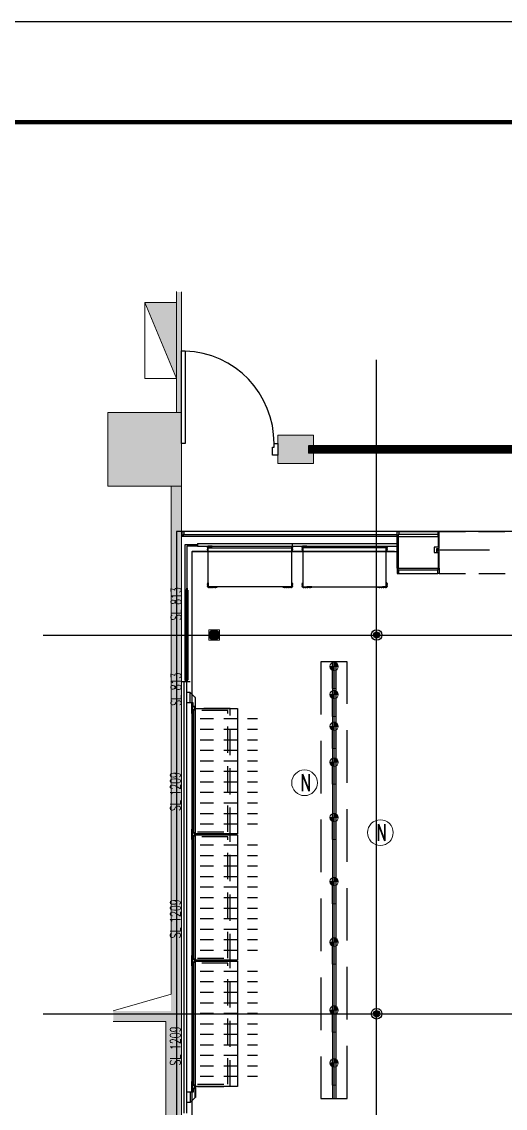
# Model space of a CAD drawing. Header units: millimetres. Extents: x 5896 to 6381, y 4295 to 4378.
# Drawn here: x 6059.89 to 6064.49, y 4313.7 to 4324.03 of the extents above; entities that cross this region are included whole.
import ezdxf

# ---------------------------------------------------------------- set-up
doc = ezdxf.new("R2010")
doc.units = ezdxf.units.MM
for name, pattern in [('DASHED', [0.75, 0.5, -0.25]), ('HIDDEN', [0.375, 0.25, -0.125]), ('NASCOSTA', [0.375, 0.25, -0.125]), ('NASCOSTA2', [0.1875, 0.125, -0.0625]), ('PHANTOM2', [1.25, 0.625, -0.125, 0.125, -0.125, 0.125, -0.125]), ('TRATTEGGIATA', [0.75, 0.5, -0.25])]:
    doc.linetypes.add(name, pattern=pattern)
for name, color, linetype in [('1_AVT', 1, 'Continuous'), ('A-GLAZING', 2, 'Continuous'), ('ax-arredo piani', 2, 'Continuous'), ('ax-arredo piani rossi', 1, 'Continuous'), ('ax-arredo proiezioni', 1, 'NASCOSTA'), ('ax-arredo sez', 6, 'Continuous'), ('AX-proiez vestiti', 1, 'NASCOSTA2'), ('GA_X DIM', 8, 'Continuous'), ('Pareti02', 3, 'Continuous'), ('proiezioni', 2, 'NASCOSTA'), ('R-PIANI', 6, 'Continuous'), ('R-PROIEZIONI', 2, 'NASCOSTA'), ('sezioni 02', 3, 'Continuous'), ('Urban', 6, 'Continuous'), ('VITI', 1, 'Continuous'), ('图框', 254, 'Continuous'), ('消防', 5, 'Continuous')]:
    doc.layers.add(name, color=color, linetype=linetype)
for name, color, linetype, true_color in [('LD_beam', 7, 'DASHED', 0x7ec8c8), ('LD_track', 7, 'Continuous', 0x7ec8c8), ('PROIEZ-FASCIONE', 7, 'TRATTEGGIATA', 0xb4b08e)]:
    doc.layers.add(name, color=color, linetype=linetype, true_color=true_color)
doc.layers.add('LD_def-points', color=11, linetype='Continuous', lineweight=5, plot=False)
for name, color, linetype, lineweight, true_color in [('LD_light', 7, 'Continuous', 5, 0xf00000), ('LD_N', 7, 'Continuous', 9, 0x41c62a), ('R-HATCH', 7, 'Continuous', 9, 0xbababa), ('R-WALL', 7, 'Continuous', 9, 0xbababa)]:
    doc.layers.add(name, color=color, linetype=linetype, lineweight=lineweight, true_color=true_color)
doc.layers.add('R-BORDER', color=7, linetype='PHANTOM2', true_color=0xdb0000, plot=False)
doc.layers.add('R-PLANT', color=1, linetype='Continuous', lineweight=9)
doc.styles.add('SIMPLEX', font='SIMPLEX.SHX', dxfattribs={"width": 0.65})

# ---------------------------------------------------------------- blocks, each defined once
blk = doc.blocks.new('f')
at = {"layer": 'LD_light', "lineweight": 5, "ltscale": 0.5}
h = blk.add_hatch(color=256, dxfattribs=at)
h.dxf.hatch_style = 1
h.paths.add_polyline_path([(-4698.4, 3404.2, 0.414214), (-4702.4, 3400.2), (-4698.4, 3400.2)])
at = {"layer": 'LD_light', "lineweight": 5}
h = blk.add_hatch(color=256, dxfattribs=at)
h.dxf.hatch_style = 1
h.paths.add_polyline_path([(-4677.4, 3398.5), (-4677.4, 3401.8), (-4702.4, 3401.8), (-4702.4, 3398.5)])
at = {"layer": 'LD_light', "lineweight": 5, "ltscale": 0.5}
h = blk.add_hatch(color=256, dxfattribs=at)
h.dxf.hatch_style = 1
h.paths.add_polyline_path([(-4694.4, 3400.2), (-4698.4, 3400.2), (-4698.4, 3396.2, 0.414214)])
at = {"layer": 'LD_light', "lineweight": 5}
for p, q in [((-4702.4, 3400.2), (-4694.4, 3400.2)), ((-4698.4, 3404.2), (-4698.4, 3396.2))]:
    blk.add_line(p, q, dxfattribs=at)
blk.add_lwpolyline([(-4677.4, 3401.8), (-4702.4, 3401.8), (-4702.4, 3398.5), (-4677.4, 3398.5)], close=True, dxfattribs=at)
blk.add_circle((-4698.4, 3400.2), 4, dxfattribs=at)
blk.add_circle((-4698.4, 3400.2), 4, dxfattribs=at)
blk = doc.blocks.new('notturna')
at = {"layer": 'LD_N'}
blk.add_circle((21.1399, -17.0434), 0.084, dxfattribs=at)
at = {"layer": 'LD_N', "style": 'SIMPLEX', "width": 0.65}
blk.add_text('N', height=0.1101, dxfattribs=at).set_placement((21.1144, -17.0975))
blk = doc.blocks.new('E2-6')
at = {"layer": 'LD_light'}
h = blk.add_hatch(color=256, dxfattribs=at)
h.dxf.hatch_style = 1
edge = h.paths.add_edge_path()
edge.add_arc((0, 0), 0.05, 0, 360)
blk.add_lwpolyline([(-0.05, -0.05), (0.05, -0.05), (0.05, 0.05), (-0.05, 0.05)], close=True, dxfattribs=at)
blk.add_circle((0, 0), 0.05, dxfattribs=at)
blk = doc.blocks.new('bullone fianco')
at = {"layer": 'VITI'}
for p, q in [((0, 0.008), (-0.003, 0.008)), ((-0.003, 0), (-0.003, 0.007)), ((0, 0.006), (-0.003, 0.006)), ((0, 0.001), (-0.003, 0.001)), ((0, -0.001), (0, 0.008)), ((0, 0.007), (0, 0.008)), ((0, 0), (0, 0.007)), ((0, 0.007), (0, 0.007)), ((0, 0), (0, -0.001)), ((0, 0), (0, 0)), ((0, -0.001), (-0.003, -0.001))]:
    blk.add_line(p, q, dxfattribs=at)
for centre, radius, start, end in [((-0.001, 0.007), 0.00209, 147.1328, 212.8672), ((0.005, 0.004), 0.00787, 163.2213, 196.7787), ((-0.001, 0), 0.00209, 147.1328, 212.8672)]:
    blk.add_arc(centre, radius, start, end, dxfattribs=at)
blk = doc.blocks.new('112')
at = {"layer": 'R-HATCH', "ltscale": 10000}
h = blk.add_hatch(color=253, dxfattribs=at)
h.dxf.hatch_style = 1
h.paths.add_polyline_path([(6096.031, 4424.259), (6095.981, 4424.259), (6095.981, 4423.114), (6096.031, 4423.114)])
h = blk.add_hatch(color=253, dxfattribs=at)
h.dxf.hatch_style = 1
h.paths.add_polyline_path([(6103.731, 4414.014), (6104.431, 4414.014), (6104.431, 4414.714), (6103.731, 4414.714)])
h.paths.add_polyline_path([(6104.431, 4422.412), (6104.431, 4423.112), (6103.731, 4423.112), (6103.731, 4422.412)])
h.paths.add_polyline_path([(6095.331, 4422.414), (6095.331, 4423.114), (6096.031, 4423.114), (6096.031, 4422.414)])
h.paths.add_polyline_path([(6096.031, 4414.014), (6096.031, 4414.714), (6095.331, 4414.714), (6095.331, 4414.014)])
h.paths.add_polyline_path([(6096.031, 4405.613), (6096.031, 4406.313), (6095.331, 4406.313), (6095.331, 4405.613)])
h.paths.add_polyline_path([(6087.631, 4405.804), (6087.631, 4406.504), (6086.931, 4406.504), (6086.931, 4405.804)])
h.paths.add_polyline_path([(6086.931, 4414.714), (6087.631, 4414.714), (6087.631, 4414.014), (6086.931, 4414.014)])
h = blk.add_hatch(color=253, dxfattribs=at)
h.dxf.hatch_style = 1
h.paths.add_polyline_path([(6097.286, 4422.899), (6096.946, 4422.899), (6096.946, 4422.629), (6097.286, 4422.629), (6097.286, 4422.729), (6097.236, 4422.729), (6097.236, 4422.799), (6097.286, 4422.799)])
h = blk.add_hatch(color=253, dxfattribs=at)
h.dxf.hatch_style = 1
h.paths.add_polyline_path([(6096.031, 4417.326), (6096.031, 4422.414), (6095.931, 4422.414), (6095.931, 4417.426), (6095.381, 4417.426), (6095.381, 4417.326), (6095.881, 4417.326), (6095.881, 4414.716), (6096.031, 4414.716)])
at = {"layer": 'R-PLANT', "ltscale": 10000}
h = blk.add_hatch(color=253, dxfattribs=at)
h.dxf.hatch_style = 1
h.paths.add_polyline_path([(6095.981, 4424.159), (6095.681, 4424.159), (6095.981, 4423.439)])
at = {"layer": '1_AVT', "color": 253, "ltscale": 10000}
blk.add_line((6096.066, 4423.699, 1.05), (6096.066, 4423.649, 1.05), dxfattribs=at)
at = {"layer": 'A-GLAZING', "color": 253, "linetype": 'TRATTEGGIATA'}
blk.add_line((6098.459, 4421.809), (6103.312, 4421.809), dxfattribs=at)
at = {"layer": 'ax-arredo piani', "color": 253, "elevation": 0}
for points in [[(6097.077, 4421.458), (6097.077, 4421.458), (6096.285, 4421.458), (6096.285, 4421.458), (6096.285, 4421.458), (6096.285, 4421.827), (6097.077, 4421.827), (6097.077, 4421.458)], [(6097.185, 4421.458), (6097.185, 4421.458), (6097.977, 4421.458), (6097.977, 4421.458), (6097.977, 4421.458), (6097.977, 4421.827), (6097.185, 4421.827), (6097.185, 4421.458)], [(6096.37, 4421.455), (6096.37, 4421.458), (6096.321, 4421.458), (6096.321, 4421.455)], [(6096.992, 4421.455), (6096.992, 4421.458), (6097.041, 4421.458), (6097.041, 4421.455)], [(6097.27, 4421.455), (6097.27, 4421.458), (6097.221, 4421.458), (6097.221, 4421.455)], [(6097.892, 4421.455), (6097.892, 4421.458), (6097.941, 4421.458), (6097.941, 4421.455)], [(6096.563, 4420.3), (6096.563, 4419.108), (6096.163, 4419.108), (6096.163, 4420.3)], [(6096.563, 4419.1), (6096.563, 4417.908), (6096.163, 4417.908), (6096.163, 4419.1)], [(6096.563, 4417.9), (6096.563, 4416.708), (6096.163, 4416.708), (6096.163, 4417.9)]]:
    blk.add_lwpolyline(points, close=True, dxfattribs=at)
at = {"layer": 'ax-arredo piani rossi', "color": 253}
for p, q in [((6098.095, 4421.984), (6098.467, 4421.984)), ((6098.096, 4421.584), (6098.466, 4421.584)), ((6096.091, 4421.424), (6096.091, 4420.574))]:
    blk.add_line(p, q, dxfattribs=at)
at = {"layer": 'ax-arredo proiezioni', "color": 253, "elevation": 0}
for points in [[(6096.183, 4419.108), (6096.492, 4419.108), (6096.492, 4420.3), (6096.183, 4420.3)], [(6096.183, 4419.128), (6096.472, 4419.128), (6096.472, 4420.28), (6096.183, 4420.28)], [(6096.183, 4417.908), (6096.492, 4417.908), (6096.492, 4419.1), (6096.183, 4419.1)], [(6096.183, 4417.928), (6096.472, 4417.928), (6096.472, 4419.08), (6096.183, 4419.08)], [(6096.183, 4416.708), (6096.492, 4416.708), (6096.492, 4417.9), (6096.183, 4417.9)], [(6096.183, 4416.728), (6096.472, 4416.728), (6096.472, 4417.88), (6096.183, 4417.88)]]:
    blk.add_lwpolyline(points, dxfattribs=at)
at = {"layer": 'ax-arredo sez', "color": 253}
for p, q in [((6096.066, 4421.427), (6096.066, 4421.859)), ((6096.066, 4421.859), (6096.181, 4421.859)), ((6096.181, 4421.844), (6096.081, 4421.844)), ((6096.081, 4421.844), (6096.081, 4421.427)), ((6096.181, 4421.859), (6096.181, 4421.844)), ((6096.181, 4421.859), (6096.181, 4421.859)), ((6097.081, 4421.859), (6097.081, 4421.844)), ((6096.063, 4421.424), (6096.063, 4421.427)), ((6096.063, 4421.427), (6096.081, 4421.427)), ((6096.091, 4421.424), (6096.063, 4421.424)), ((6096.073, 4421.424), (6096.063, 4421.424)), ((6096.063, 4421.424), (6096.063, 4420.574)), ((6096.081, 4421.427), (6096.066, 4421.427)), ((6096.073, 4421.423), (6096.074, 4421.424)), ((6096.073, 4420.574), (6096.073, 4421.424)), ((6096.073, 4420.575), (6096.073, 4421.423)), ((6096.074, 4421.424), (6096.08, 4421.424)), ((6096.08, 4421.424), (6096.081, 4421.423)), ((6096.081, 4421.444), (6096.084, 4421.444)), ((6096.081, 4421.427), (6096.081, 4421.444)), ((6096.081, 4421.423), (6096.081, 4420.575)), ((6096.084, 4421.444), (6096.084, 4421.427)), ((6096.084, 4421.427), (6096.091, 4421.427)), ((6096.091, 4421.427), (6096.091, 4421.424)), ((6096.091, 4420.574), (6096.063, 4420.574)), ((6096.063, 4420.574), (6096.063, 4420.571)), ((6096.063, 4420.574), (6096.073, 4420.574)), ((6096.063, 4420.571), (6096.081, 4420.571)), ((6096.074, 4420.574), (6096.073, 4420.575)), ((6096.08, 4420.574), (6096.074, 4420.574)), ((6096.081, 4420.575), (6096.08, 4420.574)), ((6096.081, 4420.571), (6096.081, 4420.554)), ((6096.081, 4420.554), (6096.084, 4420.554)), ((6096.084, 4420.554), (6096.084, 4420.571)), ((6096.084, 4420.571), (6096.091, 4420.571)), ((6096.091, 4420.571), (6096.091, 4420.574))]:
    blk.add_line(p, q, dxfattribs=at)
at = {"layer": 'ax-arredo sez', "color": 253, "elevation": 0}
for points in [[(6096.321, 4421.841), (6096.321, 4421.844), (6096.281, 4421.844), (6096.281, 4421.804), (6096.284, 4421.804), (6096.284, 4421.841), (6096.321, 4421.841)], [(6097.041, 4421.841), (6097.041, 4421.844), (6097.081, 4421.844), (6097.081, 4421.804), (6097.078, 4421.804), (6097.078, 4421.841), (6097.041, 4421.841)], [(6097.221, 4421.841), (6097.221, 4421.844), (6097.181, 4421.844), (6097.181, 4421.804), (6097.184, 4421.804), (6097.184, 4421.841), (6097.221, 4421.841)], [(6097.941, 4421.841), (6097.941, 4421.844), (6097.981, 4421.844), (6097.981, 4421.804), (6097.978, 4421.804), (6097.978, 4421.841), (6097.941, 4421.841)], [(6096.321, 4421.457), (6096.321, 4421.454), (6096.281, 4421.454), (6096.281, 4421.494), (6096.284, 4421.494), (6096.284, 4421.457), (6096.321, 4421.457)], [(6097.041, 4421.457), (6097.041, 4421.454), (6097.081, 4421.454), (6097.081, 4421.494), (6097.078, 4421.494), (6097.078, 4421.457), (6097.041, 4421.457)], [(6097.221, 4421.457), (6097.221, 4421.454), (6097.181, 4421.454), (6097.181, 4421.494), (6097.184, 4421.494), (6097.184, 4421.457), (6097.221, 4421.457)], [(6097.941, 4421.457), (6097.941, 4421.454), (6097.981, 4421.454), (6097.981, 4421.494), (6097.978, 4421.494), (6097.978, 4421.457), (6097.941, 4421.457)], [(6096.111, 4420.454), (6096.161, 4420.404), (6096.161, 4420.308), (6096.157, 4420.308), (6096.157, 4420.319), (6096.142, 4420.319), (6096.142, 4420.354), (6096.111, 4420.354), (6096.111, 4420.454), (6096.111, 4420.454)], [(6096.157, 4420.289), (6096.142, 4420.289), (6096.142, 4419.119), (6096.157, 4419.119), (6096.157, 4419.108), (6096.161, 4419.108), (6096.161, 4420.3), (6096.157, 4420.3), (6096.157, 4420.289)], [(6096.157, 4419.089), (6096.142, 4419.089), (6096.142, 4417.919), (6096.157, 4417.919), (6096.157, 4417.908), (6096.161, 4417.908), (6096.161, 4419.1), (6096.157, 4419.1), (6096.157, 4419.089)], [(6096.157, 4417.889), (6096.142, 4417.889), (6096.142, 4416.719), (6096.157, 4416.719), (6096.157, 4416.708), (6096.161, 4416.708), (6096.161, 4417.9), (6096.157, 4417.9), (6096.157, 4417.889)], [(6096.111, 4416.554), (6096.161, 4416.604), (6096.161, 4416.7), (6096.157, 4416.7), (6096.157, 4416.689), (6096.142, 4416.689), (6096.142, 4416.654), (6096.111, 4416.654), (6096.111, 4416.554), (6096.111, 4416.554)]]:
    blk.add_lwpolyline(points, dxfattribs=at)
for points in [[(6097.078, 4421.828), (6097.078, 4421.841), (6096.284, 4421.841), (6096.284, 4421.828)], [(6097.184, 4421.828), (6097.184, 4421.841), (6097.978, 4421.841), (6097.978, 4421.828)], [(6096.161, 4420.404), (6096.161, 4420.308), (6096.162, 4420.308), (6096.162, 4420.404)], [(6096.127, 4420.254), (6096.127, 4420.354), (6096.124, 4420.354), (6096.124, 4420.254)], [(6096.142, 4420.319), (6096.142, 4420.354), (6096.127, 4420.354), (6096.127, 4420.319)], [(6096.157, 4420.289), (6096.157, 4420.319), (6096.127, 4420.319), (6096.127, 4420.289)], [(6096.127, 4420.254), (6096.127, 4420.289), (6096.142, 4420.289), (6096.142, 4420.254)], [(6096.154, 4420.292), (6096.154, 4420.316), (6096.13, 4420.316), (6096.13, 4420.292)], [(6096.161, 4420.3), (6096.161, 4419.108), (6096.162, 4419.108), (6096.162, 4420.3)], [(6096.127, 4419.054), (6096.127, 4419.154), (6096.124, 4419.154), (6096.124, 4419.054)], [(6096.142, 4419.119), (6096.142, 4419.154), (6096.127, 4419.154), (6096.127, 4419.119)], [(6096.157, 4419.089), (6096.157, 4419.119), (6096.127, 4419.119), (6096.127, 4419.089)], [(6096.127, 4419.054), (6096.127, 4419.089), (6096.142, 4419.089), (6096.142, 4419.054)], [(6096.154, 4419.092), (6096.154, 4419.116), (6096.13, 4419.116), (6096.13, 4419.092)], [(6096.161, 4419.1), (6096.161, 4417.908), (6096.162, 4417.908), (6096.162, 4419.1)], [(6096.127, 4417.854), (6096.127, 4417.954), (6096.124, 4417.954), (6096.124, 4417.854)], [(6096.142, 4417.919), (6096.142, 4417.954), (6096.127, 4417.954), (6096.127, 4417.919)], [(6096.157, 4417.889), (6096.157, 4417.919), (6096.127, 4417.919), (6096.127, 4417.889)], [(6096.154, 4417.892), (6096.154, 4417.916), (6096.13, 4417.916), (6096.13, 4417.892)], [(6096.161, 4417.9), (6096.161, 4416.708), (6096.162, 4416.708), (6096.162, 4417.9)], [(6096.127, 4417.854), (6096.127, 4417.889), (6096.142, 4417.889), (6096.142, 4417.854)], [(6096.127, 4416.654), (6096.127, 4416.754), (6096.124, 4416.754), (6096.124, 4416.654)], [(6096.142, 4416.719), (6096.142, 4416.754), (6096.127, 4416.754), (6096.127, 4416.719)], [(6096.157, 4416.689), (6096.157, 4416.719), (6096.127, 4416.719), (6096.127, 4416.689)], [(6096.127, 4416.654), (6096.127, 4416.689), (6096.142, 4416.689), (6096.142, 4416.654)], [(6096.154, 4416.692), (6096.154, 4416.716), (6096.13, 4416.716), (6096.13, 4416.692)], [(6096.161, 4416.604), (6096.161, 4416.7), (6096.162, 4416.7), (6096.162, 4416.604)]]:
    blk.add_lwpolyline(points, close=True, dxfattribs=at)
at = {"layer": 'AX-proiez vestiti', "color": 253}
for p, q in [((6096.209, 4420.204), (6096.754, 4420.204)), ((6096.209, 4420.104), (6096.754, 4420.104)), ((6096.209, 4420.004), (6096.754, 4420.004)), ((6096.209, 4419.904), (6096.754, 4419.904)), ((6096.209, 4419.804), (6096.754, 4419.804)), ((6096.209, 4419.704), (6096.754, 4419.704)), ((6096.209, 4419.604), (6096.754, 4419.604)), ((6096.209, 4419.504), (6096.754, 4419.504)), ((6096.209, 4419.404), (6096.754, 4419.404)), ((6096.209, 4419.304), (6096.754, 4419.304)), ((6096.209, 4419.204), (6096.754, 4419.204)), ((6096.209, 4419.004), (6096.754, 4419.004)), ((6096.209, 4418.904), (6096.754, 4418.904)), ((6096.209, 4418.804), (6096.754, 4418.804)), ((6096.209, 4418.704), (6096.754, 4418.704)), ((6096.209, 4418.604), (6096.754, 4418.604)), ((6096.209, 4418.504), (6096.754, 4418.504)), ((6096.209, 4418.404), (6096.754, 4418.404)), ((6096.209, 4418.304), (6096.754, 4418.304)), ((6096.209, 4418.204), (6096.754, 4418.204)), ((6096.209, 4418.104), (6096.754, 4418.104)), ((6096.209, 4418.004), (6096.754, 4418.004)), ((6096.209, 4417.804), (6096.754, 4417.804)), ((6096.209, 4417.704), (6096.754, 4417.704)), ((6096.209, 4417.604), (6096.754, 4417.604)), ((6096.209, 4417.504), (6096.754, 4417.504)), ((6096.209, 4417.404), (6096.754, 4417.404)), ((6096.209, 4417.304), (6096.754, 4417.304)), ((6096.209, 4417.204), (6096.754, 4417.204)), ((6096.209, 4417.104), (6096.754, 4417.104)), ((6096.209, 4417.004), (6096.754, 4417.004)), ((6096.209, 4416.904), (6096.754, 4416.904)), ((6096.209, 4416.804), (6096.754, 4416.804))]:
    blk.add_line(p, q, dxfattribs=at)
at = {"layer": 'DEFPOINTS', "color": 253}
for p, q in [((6096.111, 4420.554), (6096.081, 4420.554)), ((6096.111, 4420.454), (6096.081, 4420.454)), ((6096.111, 4420.354), (6096.081, 4420.354)), ((6096.111, 4416.654), (6096.081, 4416.654)), ((6096.111, 4416.554), (6096.081, 4416.554))]:
    blk.add_line(p, q, dxfattribs=at)
at = {"layer": 'Pareti02', "color": 253}
for p, q in [((6096.181, 4421.869), (6098.081, 4421.869)), ((6096.181, 4421.869), (6096.181, 4421.844)), ((6096.181, 4421.844), (6098.081, 4421.844)), ((6098.081, 4421.844), (6098.081, 4421.894)), ((6096.081, 4420.554), (6096.031, 4420.554)), ((6096.056, 4416.454), (6096.056, 4420.554)), ((6096.081, 4416.454), (6096.081, 4420.554))]:
    blk.add_line(p, q, dxfattribs=at)
at = {"layer": 'PROIEZ-FASCIONE', "color": 253}
for p, q in [((6096.131, 4416.418), (6096.131, 4421.794)), ((6096.131, 4421.794), (6098.081, 4421.794))]:
    blk.add_line(p, q, dxfattribs=at)
at = {"layer": 'proiezioni', "color": 253}
for p, q in [((6098.48, 4421.984), (6103.291, 4421.984)), ((6098.481, 4421.584), (6103.29, 4421.584))]:
    blk.add_line(p, q, dxfattribs=at)
at = {"layer": 'R-BORDER', "color": 253, "ltscale": 10000}
for p, q in [((6107.154, 4421.984), (6095.981, 4421.984)), ((6095.981, 4421.984), (6095.981, 4411.946))]:
    blk.add_line(p, q, dxfattribs=at)
at = {"layer": 'R-PIANI', "color": 253, "ltscale": 10000}
for p, q in [((6096.031, 4422.819), (6096.031, 4423.699)), ((6096.031, 4423.699), (6096.066, 4423.699)), ((6096.066, 4423.699), (6096.066, 4422.819)), ((6096.066, 4422.819), (6096.031, 4422.819)), ((6096.896, 4422.709), (6096.896, 4422.784)), ((6096.896, 4422.784), (6096.911, 4422.784)), ((6096.911, 4422.784), (6096.911, 4422.819)), ((6096.911, 4422.819), (6096.946, 4422.819)), ((6096.946, 4422.819), (6096.946, 4422.709)), ((6096.946, 4422.709), (6096.896, 4422.709))]:
    blk.add_line(p, q, dxfattribs=at)
blk.add_arc((6096.035, 4422.824, 2.1), 0.875, 359.6659, 88.0094, dxfattribs=at)
at = {"layer": 'R-PLANT', "color": 253, "ltscale": 10000}
for p, q in [((6095.981, 4423.439), (6095.681, 4424.159)), ((6095.981, 4424.159), (6095.681, 4424.159)), ((6095.681, 4424.159), (6095.681, 4423.439)), ((6095.981, 4423.439), (6095.981, 4424.159)), ((6095.681, 4423.439), (6095.981, 4423.439))]:
    blk.add_line(p, q, dxfattribs=at)
at = {"layer": 'R-PROIEZIONI', "color": 253, "linetype": 'HIDDEN'}
blk.add_line((6103.531, 4422.764), (6097.236, 4422.764), dxfattribs=at)
at = {"layer": 'R-WALL', "color": 253, "ltscale": 10000}
for p, q in [((6095.981, 4423.114), (6095.981, 4424.263)), ((6096.031, 4423.114), (6096.031, 4424.261)), ((6095.331, 4422.414), (6095.331, 4423.114)), ((6095.331, 4423.114), (6096.031, 4423.114)), ((6096.031, 4423.114), (6096.031, 4422.414)), ((6096.946, 4422.629), (6096.946, 4422.899)), ((6096.946, 4422.899), (6097.286, 4422.899)), ((6097.286, 4422.899), (6097.286, 4422.799)), ((6097.286, 4422.799), (6097.236, 4422.799)), ((6097.236, 4422.799), (6097.236, 4422.729)), ((6097.236, 4422.729), (6097.286, 4422.729)), ((6097.286, 4422.729), (6097.286, 4422.629)), ((6096.946, 4422.629), (6097.286, 4422.629)), ((6096.031, 4422.414), (6095.331, 4422.414)), ((6095.931, 4417.586), (6095.931, 4422.414)), ((6096.031, 4417.486), (6096.031, 4422.414)), ((6095.381, 4417.426), (6095.931, 4417.586)), ((6095.381, 4417.426), (6095.931, 4417.586)), ((6096.031, 4417.486), (6096.031, 4414.714)), ((6095.881, 4417.326), (6095.381, 4417.326)), ((6095.881, 4417.326), (6095.881, 4414.714))]:
    blk.add_line(p, q, dxfattribs=at)
at = {"layer": 'sezioni 02', "color": 253}
for p, q in [((6096.036, 4421.954), (6096.036, 4421.984)), ((6096.036, 4421.984), (6096.051, 4421.984)), ((6096.036, 4421.934), (6096.036, 4421.954)), ((6096.036, 4421.954), (6096.036, 4421.954)), ((6096.046, 4421.934), (6096.036, 4421.934)), ((6096.051, 4421.954), (6096.046, 4421.954)), ((6096.046, 4421.954), (6096.046, 4421.934)), ((6096.051, 4421.984), (6096.051, 4421.954)), ((6098.081, 4421.954), (6098.081, 4421.984)), ((6098.081, 4421.984), (6098.096, 4421.984)), ((6098.081, 4421.934), (6098.081, 4421.954)), ((6098.081, 4421.954), (6098.081, 4421.954)), ((6098.081, 4421.934), (6098.091, 4421.934)), ((6098.081, 4421.634), (6098.081, 4421.934)), ((6098.091, 4421.934), (6098.081, 4421.934)), ((6098.096, 4421.954), (6098.091, 4421.954)), ((6098.091, 4421.954), (6098.091, 4421.934)), ((6098.471, 4421.954), (6098.091, 4421.954)), ((6098.091, 4421.954), (6098.091, 4421.934)), ((6098.091, 4421.934), (6098.091, 4421.634)), ((6098.091, 4421.934), (6098.471, 4421.934)), ((6098.096, 4421.984), (6098.096, 4421.954)), ((6098.481, 4421.984), (6098.466, 4421.984)), ((6098.466, 4421.984), (6098.466, 4421.954)), ((6098.466, 4421.954), (6098.471, 4421.954)), ((6098.471, 4421.954), (6098.471, 4421.934)), ((6098.471, 4421.934), (6098.471, 4421.954)), ((6098.481, 4421.934), (6098.471, 4421.934)), ((6098.471, 4421.934), (6098.471, 4421.834)), ((6098.471, 4421.934), (6098.481, 4421.934)), ((6098.481, 4421.934), (6098.481, 4421.984)), ((6098.481, 4421.82), (6098.481, 4421.934)), ((6098.481, 4421.834), (6098.431, 4421.834)), ((6098.431, 4421.834), (6098.431, 4421.784)), ((6098.481, 4421.82), (6098.481, 4421.834)), ((6098.431, 4421.784), (6098.459, 4421.784)), ((6098.459, 4421.784), (6098.459, 4421.82)), ((6098.459, 4421.82), (6098.481, 4421.82)), ((6098.481, 4421.797), (6098.459, 4421.797)), ((6098.459, 4421.797), (6098.459, 4421.784)), ((6098.459, 4421.784), (6098.481, 4421.784)), ((6098.471, 4421.784), (6098.471, 4421.634)), ((6098.481, 4421.634), (6098.481, 4421.797)), ((6098.481, 4421.784), (6098.481, 4421.797)), ((6098.082, 4421.634), (6098.081, 4421.633)), ((6098.091, 4421.634), (6098.081, 4421.634)), ((6098.081, 4421.633), (6098.081, 4421.584)), ((6098.091, 4421.634), (6098.082, 4421.634)), ((6098.091, 4421.614), (6098.091, 4421.634)), ((6098.091, 4421.614), (6098.091, 4421.634)), ((6098.091, 4421.634), (6098.471, 4421.634)), ((6098.471, 4421.634), (6098.481, 4421.634)), ((6098.471, 4421.634), (6098.48, 4421.634)), ((6098.471, 4421.614), (6098.471, 4421.634)), ((6098.471, 4421.634), (6098.471, 4421.614)), ((6098.48, 4421.634), (6098.481, 4421.633)), ((6098.481, 4421.633), (6098.481, 4421.584)), ((6098.081, 4421.584), (6098.096, 4421.584)), ((6098.096, 4421.614), (6098.091, 4421.614)), ((6098.471, 4421.614), (6098.091, 4421.614)), ((6098.096, 4421.584), (6098.096, 4421.614)), ((6098.466, 4421.584), (6098.466, 4421.614)), ((6098.466, 4421.614), (6098.471, 4421.614)), ((6098.481, 4421.584), (6098.466, 4421.584))]:
    blk.add_line(p, q, dxfattribs=at)
at = {"layer": 'Urban', "color": 253}
for p, q in [((6096.046, 4421.954), (6098.081, 4421.954)), ((6096.046, 4421.935), (6096.046, 4421.954)), ((6098.081, 4421.935), (6096.046, 4421.935)), ((6098.081, 4421.954), (6098.081, 4421.935))]:
    blk.add_line(p, q, dxfattribs=at)
at = {"layer": 'VITI', "color": 253, "elevation": 0}
for points in [[(6096.28, 4421.804), (6096.281, 4421.804), (6096.281, 4421.844), (6096.28, 4421.844)], [(6097.081, 4421.804), (6097.082, 4421.804), (6097.082, 4421.844), (6097.081, 4421.844)], [(6097.181, 4421.804), (6097.18, 4421.804), (6097.18, 4421.844), (6097.181, 4421.844)], [(6097.982, 4421.804), (6097.981, 4421.804), (6097.981, 4421.844), (6097.982, 4421.844)]]:
    blk.add_lwpolyline(points, close=True, dxfattribs=at)
for points in [[(6096.281, 4421.494), (6096.28, 4421.494), (6096.28, 4421.453), (6096.37, 4421.453), (6096.37, 4421.454), (6096.281, 4421.454), (6096.281, 4421.494)], [(6097.081, 4421.494), (6097.082, 4421.494), (6097.082, 4421.453), (6096.992, 4421.453), (6096.992, 4421.454), (6097.081, 4421.454), (6097.081, 4421.494)], [(6097.181, 4421.494), (6097.18, 4421.494), (6097.18, 4421.453), (6097.27, 4421.453), (6097.27, 4421.454), (6097.181, 4421.454), (6097.181, 4421.494)], [(6097.981, 4421.494), (6097.982, 4421.494), (6097.982, 4421.453), (6097.892, 4421.453), (6097.892, 4421.454), (6097.981, 4421.454), (6097.981, 4421.494)]]:
    blk.add_lwpolyline(points, dxfattribs=at)
at = {"layer": 'VITI', "color": 253, "extrusion": (0, 0, -1), "zscale": -1}
for p, rotation in [((-6096.28, 4421.838), 180), ((-6096.28, 4421.818), 180), ((-6097.008, 4421.453), 90), ((-6097.028, 4421.453), 90), ((-6097.048, 4421.453), 90), ((-6097.068, 4421.453), 90)]:
    blk.add_blockref('bullone fianco', p, dxfattribs=dict(at, rotation=rotation))
at = {"layer": 'VITI', "color": 253}
for p, rotation in [((6097.082, 4421.838), 180), ((6097.982, 4421.838), 180), ((6097.982, 4421.818), 180), ((6096.294, 4421.453), 90), ((6096.314, 4421.453), 90), ((6096.334, 4421.453), 90), ((6096.354, 4421.453), 90), ((6097.194, 4421.453), 90), ((6097.214, 4421.453), 90), ((6097.234, 4421.453), 90), ((6097.254, 4421.453), 90)]:
    blk.add_blockref('bullone fianco', p, dxfattribs=dict(at, rotation=rotation))
at = {"layer": 'VITI', "color": 253, "xscale": -1}
for p, rotation in [((6097.18, 4421.838), 180), ((6097.908, 4421.453), 270), ((6097.928, 4421.453), 270), ((6097.948, 4421.453), 270), ((6097.968, 4421.453), 270)]:
    blk.add_blockref('bullone fianco', p, dxfattribs=dict(at, rotation=rotation))
at = {"layer": 'VITI', "color": 253, "extrusion": (0, 0, -1), "zscale": -1}
for p in [(-6097.082, 4421.811), (-6097.082, 4421.48), (-6097.082, 4421.46)]:
    blk.add_blockref('bullone fianco', p, dxfattribs=at)
at = {"layer": 'VITI', "color": 253}
for p in [(6097.18, 4421.811), (6096.28, 4421.48), (6096.28, 4421.46), (6097.18, 4421.48), (6097.18, 4421.46)]:
    blk.add_blockref('bullone fianco', p, dxfattribs=at)
at = {"layer": 'VITI', "color": 253, "xscale": -1}
for p in [(6097.982, 4421.48), (6097.982, 4421.46)]:
    blk.add_blockref('bullone fianco', p, dxfattribs=at)
blk = doc.blocks.new('tukuang')
at = {"layer": '图框'}
blk.add_lwpolyline([(0, 0), (4200, 0), (4200, 2969.7), (0, 2969.7)], close=True, dxfattribs=at)
at = {"layer": '图框', "const_width": 4.24}
blk.add_lwpolyline([(212.1, 2870.7), (4101, 2870.7), (4101, 99), (212.1, 99)], close=True, dxfattribs=at)

msp = doc.modelspace()

# ---------------------------------------------------------------- hatches: boundary and pattern name
at = {"layer": 'LD_light'}
h = msp.add_hatch(color=256, dxfattribs=at)
h.dxf.hatch_style = 1
h.paths.add_polyline_path([(6061.508, 4318.145), (6061.508, 4318.958), (6061.513, 4318.958), (6061.513, 4318.145)])
h = msp.add_hatch(color=256, dxfattribs=at)
h.dxf.hatch_style = 1
h.paths.add_polyline_path([(6061.511, 4318.994), (6062.126, 4318.994), (6062.126, 4318.989), (6061.511, 4318.989)])
h = msp.add_hatch(color=256, dxfattribs=at)
h.dxf.hatch_style = 1
h.paths.add_polyline_path([(6063.434, 4318.994), (6062.126, 4318.994), (6062.126, 4318.989), (6063.434, 4318.989)])
h = msp.add_hatch(color=256, dxfattribs=at)
h.dxf.hatch_style = 1
h.paths.add_polyline_path([(6061.508, 4317.332), (6061.508, 4318.145), (6061.513, 4318.145), (6061.513, 4317.332)])
h = msp.add_hatch(color=256, dxfattribs=at)
h.dxf.hatch_style = 1
h.paths.add_polyline_path([(6061.508, 4316.123), (6061.508, 4317.332), (6061.513, 4317.332), (6061.513, 4316.123)])
h = msp.add_hatch(color=256, dxfattribs=at)
h.dxf.hatch_style = 1
h.paths.add_polyline_path([(6061.508, 4314.914), (6061.508, 4316.123), (6061.513, 4316.123), (6061.513, 4314.914)])
h = msp.add_hatch(color=256, dxfattribs=at)
h.dxf.hatch_style = 1
h.paths.add_polyline_path([(6061.508, 4313.705), (6061.508, 4314.914), (6061.513, 4314.914), (6061.513, 4313.705)])
at = {"layer": 'R-PLANT', "ltscale": 10000}
h = msp.add_hatch(color=1, dxfattribs=at)
h.dxf.hatch_style = 1
h.paths.add_polyline_path([(6061.361, 4321.357), (6061.061, 4321.357), (6061.361, 4320.637)])
at = {"layer": '消防', "ltscale": 2}
for points in [[(6063.296, 4318.197, 1), (6063.235, 4318.197, 1)], [(6063.296, 4314.597, 1), (6063.235, 4314.597, 1)]]:
    msp.add_hatch(color=6, dxfattribs=at).paths.add_polyline_path(points)

# ---------------------------------------------------------------- linework, layer by layer
at = {"layer": '1_AVT', "ltscale": 10000}
msp.add_line((6061.446, 4320.897, 1.05), (6061.446, 4320.847, 1.05), dxfattribs=at)
at = {"layer": 'LD_beam'}
msp.add_lwpolyline([(6062.736, 4313.792), (6062.986, 4313.792), (6062.986, 4317.942), (6062.736, 4317.942)], close=True, dxfattribs=at)
at = {"layer": 'LD_def-points'}
msp.add_line((6062.861, 4317.942), (6062.861, 4313.792), dxfattribs=at)
at = {"layer": 'LD_light', "elevation": 0}
for points in [[(6061.508, 4318.145), (6061.508, 4318.958), (6061.513, 4318.958), (6061.513, 4318.145)], [(6061.511, 4318.994), (6062.126, 4318.994), (6062.126, 4318.989), (6061.511, 4318.989)], [(6063.434, 4318.994), (6062.126, 4318.994), (6062.126, 4318.989), (6063.434, 4318.989)], [(6061.508, 4317.332), (6061.508, 4318.145), (6061.513, 4318.145), (6061.513, 4317.332)], [(6061.508, 4316.123), (6061.508, 4317.332), (6061.513, 4317.332), (6061.513, 4316.123)], [(6061.508, 4314.914), (6061.508, 4316.123), (6061.513, 4316.123), (6061.513, 4314.914)], [(6061.508, 4313.705), (6061.508, 4314.914), (6061.513, 4314.914), (6061.513, 4313.705)]]:
    msp.add_lwpolyline(points, close=True, dxfattribs=at)
at = {"layer": 'LD_track'}
for p, q in [((6062.846, 4317.942), (6062.846, 4313.792)), ((6062.876, 4317.942), (6062.876, 4313.792))]:
    msp.add_line(p, q, dxfattribs=at)
at = {"layer": 'R-PLANT', "ltscale": 10000, "elevation": 0}
for points in [[(6061.361, 4320.637), (6061.361, 4321.357), (6061.061, 4321.357), (6061.061, 4320.637), (6061.361, 4320.637)], [(6061.361, 4320.637), (6061.061, 4321.357)]]:
    msp.add_lwpolyline(points, dxfattribs=at)
at = {"layer": 'R-PROIEZIONI', "linetype": 'HIDDEN', "const_width": 0.08, "elevation": 0}
msp.add_lwpolyline([(6068.911, 4319.962), (6062.616, 4319.962)], dxfattribs=at)
at = {"layer": '消防', "color": 210, "ltscale": 2}
for p, q in [((6063.265, 4312.667), (6063.265, 4320.812)), ((6060.094, 4318.197), (6071.336, 4318.197)), ((6060.094, 4314.597), (6071.336, 4314.597))]:
    msp.add_line(p, q, dxfattribs=at)
at = {"layer": '消防', "color": 6, "ltscale": 2}
for centre, radius in [((6063.265, 4318.197), 0.0504), ((6063.265, 4318.197), 0.0302), ((6063.265, 4314.597), 0.0504), ((6063.265, 4314.597), 0.0302)]:
    msp.add_circle(centre, radius, dxfattribs=at)

# ---------------------------------------------------------------- block references
msp.add_blockref('112', (-34.62, -102.802))
at = {"layer": 'GA_X DIM', "xscale": 0.009635294117647079, "yscale": 0.009635294117647079, "zscale": 0.009635294117647079}
msp.add_blockref('tukuang', (6043.645, 4295.413), dxfattribs=at)
at = {"layer": 'LD_light', "rotation": 180}
msp.add_blockref('E2-6', (6061.721, 4318.197), dxfattribs=at)
at = {"layer": 'LD_light', "xscale": 0.01, "yscale": 0.01, "zscale": 0.01, "rotation": 270}
for p in [(6028.859, 4270.914), (6028.859, 4270.647), (6028.859, 4270.345), (6028.859, 4270.004), (6028.859, 4269.478), (6028.859, 4268.869), (6028.859, 4268.293), (6028.859, 4267.647), (6028.859, 4267.145)]:
    msp.add_blockref('f', p, dxfattribs=at)
at = {"layer": 'LD_N', "xscale": 1.454545454545455, "yscale": 1.454545454545455, "zscale": 1.454545454545455}
for p in [(6031.831, 4341.583, 0), (6032.552, 4341.109, 0)]:
    msp.add_blockref('notturna', p, dxfattribs=at)

# ---------------------------------------------------------------- texts
at = {"layer": 'LD_light', "lineweight": 30, "char_height": 0.1, "width": 1.24955, "attachment_point": 4, "rotation": 90, "style": 'SIMPLEX'}
for s, insert in [('SL 813', (6061.358, 4318.337)), ('SL 813', (6061.358, 4317.524)), ('SL 1209', (6061.352, 4316.523)), ('SL 1209', (6061.352, 4315.314)), ('SL 1209', (6061.352, 4314.105))]:
    msp.add_mtext(s, dxfattribs=dict(at, insert=insert))

doc.saveas('drawing.dxf')
